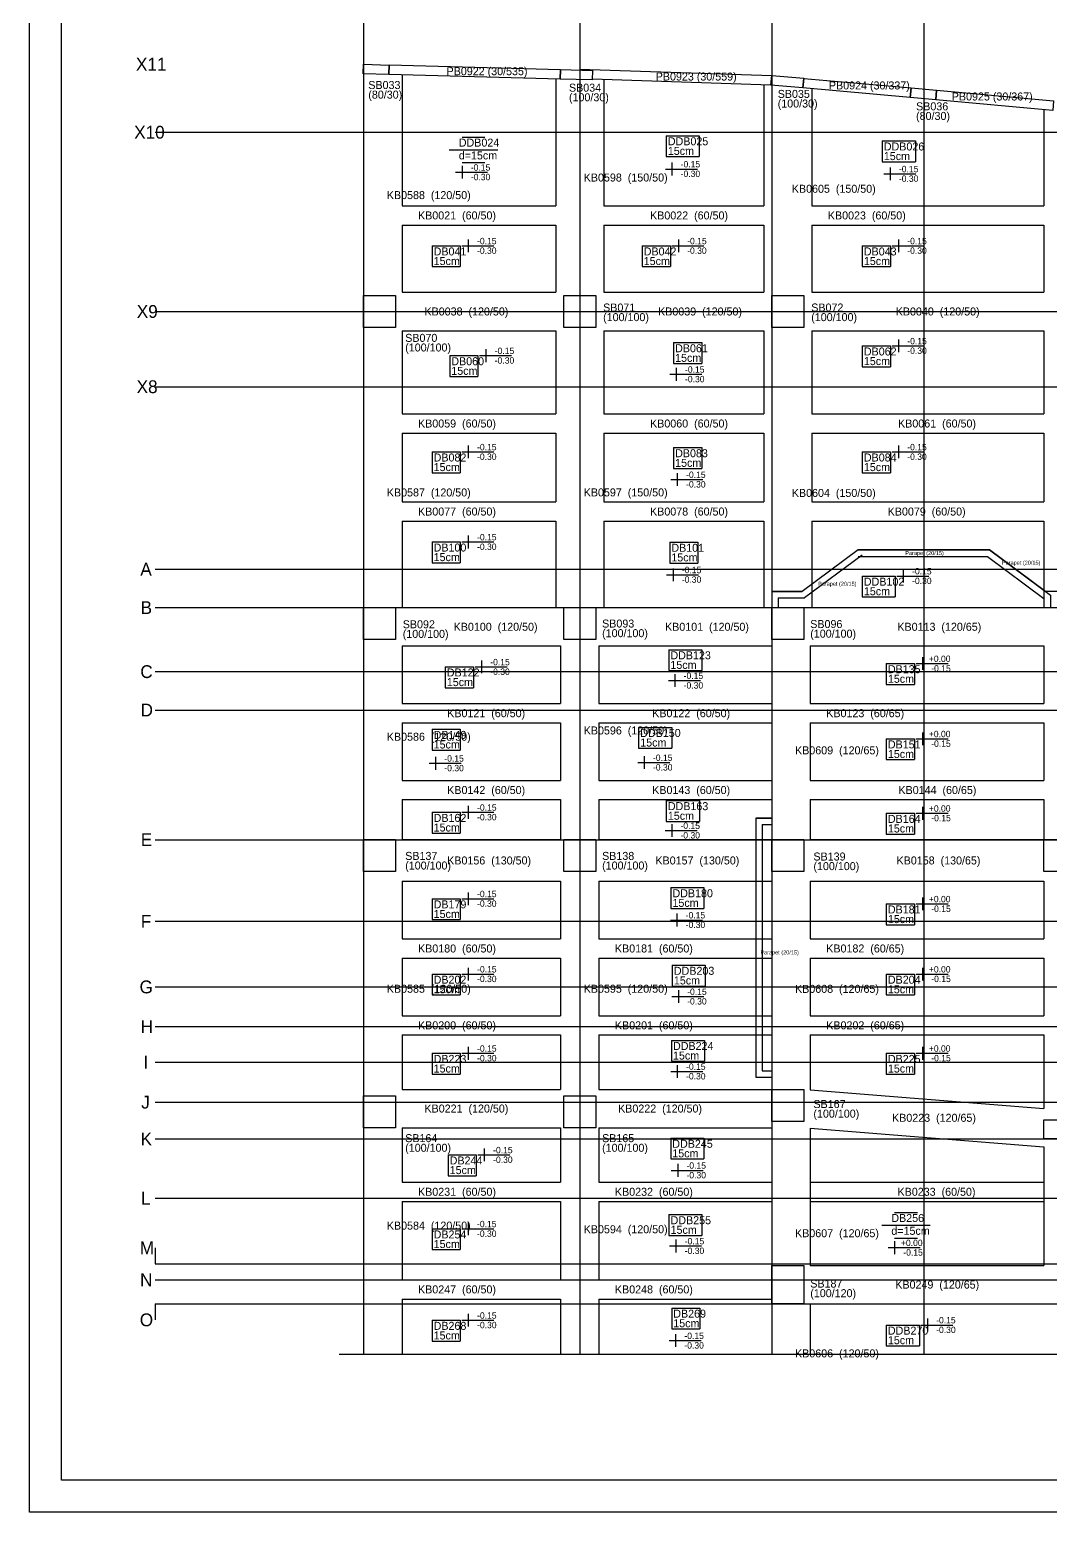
# Model space of a CAD drawing. Header units: millimetres. Extents: x -647929 to -626295, y -75378 to -66578.
# Drawn here: x -647929 to -644741, y -75378 to -70746 of the extents above; entities that cross this region are included whole.
import ezdxf

# ---------------------------------------------------------------- set-up
doc = ezdxf.new("R2010")
doc.units = ezdxf.units.MM
for name, color, linetype in [('KM Aks', 7, 'Continuous'), ('KM Döşeme Markası', 7, 'Continuous'), ('KM Düşük Döşeme Tarama', 7, 'Continuous'), ('KM Kesik', 7, 'Continuous'), ('KM Kiriş', 7, 'Continuous'), ('KM Kiriş Markası', 7, 'Continuous'), ('KM Kolon', 7, 'Continuous'), ('KM Kolon Markası', 7, 'Continuous'), ('KM Perde', 7, 'Continuous'), ('KM Perde Markası', 7, 'Continuous'), ('LGP-SLAB2', 7, 'Continuous'), ('REBAR_DET2', 7, 'Continuous'), ('REBAR_DET3', 7, 'Continuous'), ('TABLO', 7, 'Continuous'), ('VM Aks Markası', 7, 'Continuous'), ('VM Parapet', 7, 'Continuous'), ('VM Parapet Marka', 7, 'Continuous')]:
    doc.layers.add(name, color=color, linetype=linetype)

msp = doc.modelspace()

# ---------------------------------------------------------------- linework, layer by layer
at = {"layer": 'KM Aks'}
for p, q in [((-646885.8, -66946.3), (-646885.8, -74883.5)), ((-646210.8, -66946.3), (-646210.8, -74883.5)), ((-645610.8, -66946.3), (-645610.8, -74883.5)), ((-645135.8, -66946.3), (-645135.8, -74883.5)), ((-647537.5, -71066.3), (-629874.7, -71066.3)), ((-647537.5, -71626.3), (-629874.7, -71626.3)), ((-647537.5, -71861.3), (-629874.7, -71861.3)), ((-647537.5, -72431.3), (-629874.7, -72431.3)), ((-647537.5, -72551.3), (-629874.7, -72551.3)), ((-647537.5, -72751.3), (-629874.7, -72751.3)), ((-647537.5, -72871.3), (-629874.7, -72871.3)), ((-647537.5, -73276.3), (-629874.7, -73276.3)), ((-647537.5, -73531.3), (-629874.7, -73531.3)), ((-647537.5, -73736.3), (-629874.7, -73736.3)), ((-647537.5, -73860.3), (-629874.7, -73860.3)), ((-647537.5, -73971.3), (-629874.7, -73971.3)), ((-647537.5, -74096.3), (-629874.7, -74096.3)), ((-647537.5, -74211.3), (-629874.7, -74211.3)), ((-647537.5, -74396.3), (-629874.7, -74396.3)), ((-647537.5, -74551.3), (-647537.5, -74601.3)), ((-647537.5, -74601.3), (-629874.7, -74601.3)), ((-647537.5, -74651.3), (-629874.7, -74651.3)), ((-647537.5, -74726.3), (-629874.7, -74726.3)), ((-647537.5, -74726.3), (-647537.5, -74776.3))]:
    msp.add_line(p, q, dxfattribs=at)
at = {"layer": 'KM Düşük Döşeme Tarama'}
for points in [[(-640610.8, -72551.2), (-641860.8, -72551.2), (-641860.9, -72431.2), (-643410.9, -72431.2), (-643410.9, -72551.2), (-644660.8, -72551.2), (-644660.8, -72501.2), (-644755.9, -72501.2), (-644930.9, -72371.2), (-645340.9, -72371.2), (-645515.9, -72501.2), (-645610.8, -72501.2), (-645610.8, -73208.7), (-645660.9, -73208.7), (-645660.9, -74018.7), (-645610.9, -74018.7), (-645610.9, -74726.2)], [(-645610.9, -74726.2), (-644660.9, -74726.2), (-644660.9, -74651.2), (-643410.8, -74651.2), (-643410.9, -74726.2), (-641860.9, -74726.2), (-641860.9, -74651.2), (-640610.8, -74651.2), (-640610.9, -74726.2), (-637625.8, -74726.2), (-637625.8, -74451.3), (-636122.8, -74451.3), (-636122.3, -74551.2), (-636040.8, -74551.2), (-636040.8, -74611.2), (-635175.8, -74611.2), (-635175.8, -74551.2), (-635095.8, -74551.2), (-635095.8, -74451.3), (-633591, -74451.3)]]:
    msp.add_lwpolyline(points, dxfattribs=at)
at = {"layer": 'KM Kesik'}
msp.add_line((-646962.4, -74883.5), (-629151.4, -74883.5), dxfattribs=at)
at = {"layer": 'KM Kiriş'}
for p, q in [((-646886, -70883.7), (-646886, -71356.2)), ((-646766, -70887), (-646766, -71296.2)), ((-646286, -70900), (-646286, -71296.2)), ((-646136, -70902), (-646136, -71296.2)), ((-645635.9, -70918.2), (-645635.9, -71296.2)), ((-645485.9, -70930.4), (-645485.9, -71296.2)), ((-644760.9, -70995.4), (-644760.9, -71296.2)), ((-646886, -71296.2), (-646886.1, -71576.2)), ((-646766, -71296.2), (-646286, -71296.2)), ((-646136, -71296.2), (-645635.9, -71296.2)), ((-645485.9, -71296.2), (-644760.9, -71296.2)), ((-646766, -71356.2), (-646286, -71356.2)), ((-646766, -71356.2), (-646766, -71566.2)), ((-646286, -71356.2), (-646286, -71566.2)), ((-646136, -71356.2), (-645635.9, -71356.2)), ((-646136, -71356.2), (-646136, -71566.2)), ((-645635.9, -71356.2), (-645635.9, -71566.2)), ((-645485.9, -71356.2), (-644760.9, -71356.2)), ((-645485.9, -71356.2), (-645485.9, -71566.2)), ((-644760.9, -71356.2), (-644760.9, -71566.2)), ((-646766, -71566.2), (-646286, -71566.2)), ((-646136, -71566.2), (-645635.9, -71566.2)), ((-645485.9, -71566.2), (-644760.9, -71566.2)), ((-646886.1, -71676.2), (-646886, -72006.2)), ((-646766, -71686.2), (-646286, -71686.2)), ((-646766, -71686.2), (-646766, -71946.2)), ((-646286, -71686.2), (-646286, -71946.2)), ((-646136, -71686.2), (-645635.9, -71686.2)), ((-646136, -71686.2), (-646136, -71946.2)), ((-645635.9, -71686.2), (-645635.9, -71946.2)), ((-645485.9, -71686.2), (-644760.9, -71686.2)), ((-645485.9, -71686.2), (-645485.9, -71946.2)), ((-644760.9, -71686.2), (-644760.9, -71946.2)), ((-646886, -71946.2), (-646886, -72281.2)), ((-646766, -71946.2), (-646286, -71946.2)), ((-646136, -71946.2), (-645635.9, -71946.2)), ((-645485.9, -71946.2), (-644760.9, -71946.2)), ((-646766, -72006.2), (-646286, -72006.2)), ((-646766, -72006.2), (-646766, -72221.2)), ((-646286, -72006.2), (-646286, -72221.2)), ((-646136, -72006.2), (-645635.9, -72006.2)), ((-646136, -72006.2), (-646136, -72221.2)), ((-645635.9, -72006.2), (-645635.9, -72221.2)), ((-645485.9, -72006.2), (-644760.9, -72006.2)), ((-645485.9, -72006.2), (-645485.9, -72221.2)), ((-644760.9, -72006.2), (-644760.9, -72221.2)), ((-646886, -72221.2), (-646886.1, -72551.1)), ((-646766, -72221.2), (-646286, -72221.2)), ((-646136, -72221.2), (-645635.9, -72221.2)), ((-645485.9, -72221.2), (-644760.9, -72221.2)), ((-646766, -72281.2), (-646286, -72281.2)), ((-646766, -72281.2), (-646766, -72551.2)), ((-646286, -72281.2), (-646286, -72551.2)), ((-646136, -72281.2), (-645635.9, -72281.2)), ((-646136, -72281.2), (-646136, -72551.2)), ((-645635.9, -72281.2), (-645635.9, -72551.2)), ((-645485.9, -72281.2), (-644760.9, -72281.2)), ((-645485.9, -72281.2), (-645485.9, -72551.2)), ((-644760.9, -72281.2), (-644760.9, -72551.2)), ((-646766, -72551.2), (-646286, -72551.2)), ((-646136, -72551.2), (-645635.9, -72551.2)), ((-645510.8, -72551.2), (-644740.8, -72551.2)), ((-646886.1, -72651.1), (-646886, -72911.2)), ((-646766, -72671.2), (-646271, -72671.2)), ((-646766, -72671.2), (-646766, -72851.2)), ((-646271, -72671.2), (-646271, -72851.2)), ((-646151, -72671.2), (-645610.9, -72671.2)), ((-646151, -72671.2), (-646151, -72851.2)), ((-645610.8, -72651.3), (-645610.9, -72911.2)), ((-645490.9, -72671.2), (-644760.9, -72671.2)), ((-645490.9, -72671.2), (-645490.9, -72851.2)), ((-644760.9, -72671.2), (-644760.9, -72851.2)), ((-646886, -72851.2), (-646886, -73151.2)), ((-646766, -72851.2), (-646271, -72851.2)), ((-646151, -72851.2), (-645610.9, -72851.2)), ((-645610.9, -72851.2), (-645610.9, -73151.2)), ((-645490.9, -72851.2), (-644760.9, -72851.2)), ((-646766, -72911.2), (-646271, -72911.2)), ((-646766, -72911.2), (-646766, -73091.2)), ((-646271, -72911.2), (-646271, -73091.2)), ((-646151, -72911.2), (-645610.9, -72911.2)), ((-646151, -72911.2), (-646151, -73091.2)), ((-645490.9, -72911.2), (-644760.9, -72911.2)), ((-645490.9, -72911.2), (-645490.9, -73091.2)), ((-644760.9, -72911.2), (-644760.9, -73091.2)), ((-646766, -73091.2), (-646271, -73091.2)), ((-646151, -73091.2), (-645610.9, -73091.2)), ((-645490.9, -73091.2), (-644760.9, -73091.2)), ((-646886, -73151.2), (-646886.1, -73276.2)), ((-646766, -73151.2), (-646271, -73151.2)), ((-646766, -73151.2), (-646766, -73276.2)), ((-646271, -73151.2), (-646271, -73276.2)), ((-646151, -73151.2), (-645610.9, -73151.2)), ((-646151, -73151.2), (-646151, -73276.2)), ((-645610.9, -73151.2), (-645610.8, -73276.2)), ((-645490.9, -73151.2), (-644760.9, -73151.2)), ((-645490.9, -73151.2), (-645490.9, -73276.2)), ((-644760.9, -73151.2), (-644760.9, -73276.2)), ((-646766, -73276.2), (-646271, -73276.2)), ((-646151, -73276.2), (-645610.8, -73276.2)), ((-645490.9, -73276.2), (-644760.8, -73276.2)), ((-646886.1, -73376.2), (-646886, -73646.2)), ((-646766, -73406.2), (-646271, -73406.2)), ((-646766, -73406.2), (-646766, -73586.2)), ((-646271, -73406.2), (-646271, -73586.2)), ((-646151, -73406.2), (-645610.9, -73406.2)), ((-646151, -73406.2), (-646151, -73586.2)), ((-645610.8, -73376.2), (-645610.9, -73646.2)), ((-645490.9, -73406.2), (-644760.9, -73406.2)), ((-645490.9, -73406.2), (-645490.9, -73586.2)), ((-644760.9, -73406.2), (-644760.9, -73586.2)), ((-646886, -73586.2), (-646886, -73886.2)), ((-646766, -73586.2), (-646271, -73586.2)), ((-646151, -73586.2), (-645610.9, -73586.2)), ((-645610.9, -73586.2), (-645610.9, -73886.2)), ((-645490.9, -73586.2), (-644760.9, -73586.2)), ((-646766, -73646.2), (-646271, -73646.2)), ((-646766, -73646.2), (-646766, -73826.2)), ((-646271, -73646.2), (-646271, -73826.2)), ((-646151, -73646.2), (-645610.9, -73646.2)), ((-646151, -73646.2), (-646151, -73826.2)), ((-645490.9, -73646.2), (-644760.9, -73646.2)), ((-645490.9, -73646.2), (-645490.9, -73826.2)), ((-644760.9, -73646.2), (-644760.9, -73826.2)), ((-646886, -73826.2), (-646886.1, -74076.2)), ((-646766, -73826.2), (-646271, -73826.2)), ((-646151, -73826.2), (-645610.9, -73826.2)), ((-645610.9, -73826.2), (-645610.8, -74056.3)), ((-645490.9, -73826.2), (-644760.9, -73826.2)), ((-646766, -73886.2), (-646271, -73886.2)), ((-646766, -73886.2), (-646766, -74056.2)), ((-646271, -73886.2), (-646271, -74056.2)), ((-646151, -73886.2), (-645610.9, -73886.2)), ((-646151, -73886.2), (-646151, -74056.2)), ((-645490.9, -73886.2), (-644760.9, -73886.2)), ((-645490.9, -73886.2), (-645490.9, -74057.6)), ((-644760.9, -73886.2), (-644760.9, -74115.9)), ((-646766, -74056.2), (-646271, -74056.2)), ((-646151, -74056.2), (-645610.9, -74056.2)), ((-645490.9, -74057.6), (-644760.9, -74115.9)), ((-646886.1, -74176.2), (-646886, -74406.2)), ((-646766, -74176.2), (-646271, -74176.2)), ((-646766, -74176.2), (-646766, -74346.2)), ((-646271, -74176.2), (-646271, -74346.2)), ((-646151, -74176.2), (-645610.9, -74176.2)), ((-646151, -74176.2), (-646151, -74346.2)), ((-645610.8, -74156.3), (-645610.9, -74406.2)), ((-645490.9, -74178), (-644760.9, -74236.2)), ((-645490.9, -74178), (-645490.9, -74406.2)), ((-644760.9, -74236.2), (-644760.9, -74406.2)), ((-646886, -74346.2), (-646886, -74651.2)), ((-646766, -74346.2), (-646271, -74346.2)), ((-646151, -74346.2), (-645610.9, -74346.2)), ((-645610.9, -74346.2), (-645610.8, -74606.2)), ((-645490.9, -74346.2), (-644760.9, -74346.2)), ((-645490.9, -74346.2), (-645490.9, -74606.2)), ((-644760.9, -74346.2), (-644760.9, -74606.2)), ((-646766, -74406.2), (-646271, -74406.2)), ((-646766, -74406.2), (-646766, -74651.2)), ((-646271, -74406.2), (-646271, -74651.2)), ((-646151, -74406.2), (-645610.9, -74406.2)), ((-646151, -74406.2), (-646151, -74651.2)), ((-645490.9, -74406.2), (-644760.9, -74406.2)), ((-645490.9, -74606.2), (-644760.9, -74606.2)), ((-646886, -74651.2), (-646886, -74883.5)), ((-646766, -74651.2), (-646271, -74651.2)), ((-646151, -74651.2), (-645610.8, -74651.2)), ((-646766, -74711.2), (-646271, -74711.2)), ((-646766, -74711.2), (-646766, -74883.5)), ((-646271, -74711.2), (-646271, -74883.5)), ((-646151, -74711.2), (-645610.8, -74711.2)), ((-646151, -74711.2), (-646151, -74883.5)), ((-645610.8, -74726.2), (-645610.9, -74883.5)), ((-645510.8, -74726.2), (-644740.8, -74726.2)), ((-645490.9, -74726.2), (-645490.9, -74883.5))]:
    msp.add_line(p, q, dxfattribs=at)
at = {"layer": 'KM Kolon'}
for points in [[(-646886, -70853.7), (-646806, -70856.3), (-646807, -70886.3), (-646886.9, -70883.7)], [(-646270.9, -70870.4), (-646171, -70873.1), (-646171.8, -70903.1), (-646271.7, -70900.4)], [(-645610.9, -70889), (-645511.3, -70897.9), (-645514, -70927.8), (-645613.6, -70918.9)], [(-645175.8, -70928.1), (-645096.1, -70935.2), (-645098.8, -70965.1), (-645178.4, -70958)], [(-646886, -71576.2), (-646786, -71576.2), (-646786, -71676.2), (-646886, -71676.2)], [(-646261, -71576.2), (-646161, -71576.2), (-646161, -71676.2), (-646261, -71676.2)], [(-645610.9, -71576.2), (-645510.9, -71576.2), (-645510.9, -71676.2), (-645610.9, -71676.2)], [(-646886, -72551.2), (-646786, -72551.2), (-646786, -72651.2), (-646886, -72651.2)], [(-646261, -72551.2), (-646161, -72551.2), (-646161, -72651.2), (-646261, -72651.2)], [(-645610.9, -72551.2), (-645510.9, -72551.2), (-645510.9, -72651.2), (-645610.9, -72651.2)], [(-646886, -73276.2), (-646786, -73276.2), (-646786, -73376.2), (-646886, -73376.2)], [(-646261, -73276.2), (-646161, -73276.2), (-646161, -73376.2), (-646261, -73376.2)], [(-645610.9, -73276.2), (-645510.9, -73276.2), (-645510.9, -73376.2), (-645610.9, -73376.2)], [(-644760.9, -73276.2), (-644660.9, -73276.2), (-644660.9, -73376.2), (-644760.9, -73376.2)], [(-645610.9, -74056.2), (-645510.9, -74056.2), (-645510.9, -74156.2), (-645610.9, -74156.2)], [(-646886, -74076.2), (-646786, -74076.2), (-646786, -74176.2), (-646886, -74176.2)], [(-646261, -74076.2), (-646161, -74076.2), (-646161, -74176.2), (-646261, -74176.2)], [(-644760.9, -74151.2), (-644660.9, -74151.2), (-644660.9, -74211.2), (-644760.9, -74211.2)], [(-645610.9, -74606.2), (-645510.9, -74606.2), (-645510.9, -74726.2), (-645610.9, -74726.2)]]:
    msp.add_lwpolyline(points, close=True, dxfattribs=at)
at = {"layer": 'KM Perde'}
for p, q in [((-646207.7, -70872.2), (-646211, -70869.6)), ((-646211, -70869.6), (-645610.9, -70889)), ((-645613.6, -70918.9), (-646171.7, -70900.9)), ((-645610.9, -70889), (-645613.6, -70918.9))]:
    msp.add_line(p, q, dxfattribs=at)
for points in [[(-646806.1, -70855.9), (-646270.9, -70870.4), (-646271.7, -70900.4), (-646807.1, -70885.9)], [(-645511.3, -70898), (-645175.8, -70928.1), (-645178.4, -70957.9), (-645514, -70927.8)], [(-645096.1, -70935.2), (-644730.8, -70968), (-644733.5, -70997.9), (-645098.8, -70965.1)]]:
    msp.add_lwpolyline(points, close=True, dxfattribs=at)
at = {"layer": 'LGP-SLAB2'}
for p, q in [((-646578.6, -71081.2), (-646507.1, -71081.2)), ((-645940.7, -71077.1), (-645837.5, -71077.1)), ((-645940.7, -71077.1), (-645940.7, -71142.1)), ((-645837.5, -71077.1), (-645837.5, -71142.1)), ((-645266.1, -71093.3), (-645162.6, -71093.3)), ((-645266.1, -71093.3), (-645266.1, -71158.3)), ((-645162.6, -71093.3), (-645162.6, -71158.3)), ((-646618.6, -71121.2), (-646467.1, -71121.2)), ((-645940.7, -71142.1), (-645837.5, -71142.1)), ((-646578.6, -71161.2), (-646507.1, -71161.2)), ((-646578.6, -71171.2), (-646578.6, -71211.2)), ((-645266.1, -71158.3), (-645162.6, -71158.3)), ((-646598.6, -71191.2), (-646498.6, -71191.2)), ((-646672.2, -71421.2), (-646584.1, -71421.2)), ((-646672.2, -71421.2), (-646672.2, -71486.2)), ((-646584.1, -71421.2), (-646584.1, -71486.2)), ((-646016, -71421.2), (-645927.8, -71421.2)), ((-646016, -71421.2), (-646016, -71486.2)), ((-645927.8, -71421.2), (-645927.8, -71486.2)), ((-645328.4, -71421.2), (-645240.3, -71421.2)), ((-645328.4, -71421.2), (-645328.4, -71486.2)), ((-645240.3, -71421.2), (-645240.3, -71486.2)), ((-646672.2, -71486.2), (-646584.1, -71486.2)), ((-646016, -71486.2), (-645927.8, -71486.2)), ((-645328.4, -71486.2), (-645240.3, -71486.2)), ((-645918, -71723.6), (-645829.9, -71723.6)), ((-645918, -71723.6), (-645918, -71788.6)), ((-645829.9, -71723.6), (-645829.9, -71788.6)), ((-645328.4, -71733.7), (-645240.2, -71733.7)), ((-645328.4, -71733.7), (-645328.4, -71798.7)), ((-645240.2, -71733.7), (-645240.2, -71798.7)), ((-646617, -71764.2), (-646528.8, -71764.2)), ((-646617, -71764.2), (-646617, -71829.2)), ((-646528.8, -71764.2), (-646528.8, -71829.2)), ((-645918, -71788.6), (-645829.9, -71788.6)), ((-646617, -71829.2), (-646528.8, -71829.2)), ((-645328.4, -71798.7), (-645240.2, -71798.7)), ((-646672.2, -72064.9), (-646584.1, -72064.9)), ((-646672.2, -72064.9), (-646672.2, -72129.9)), ((-646584.1, -72064.9), (-646584.1, -72129.9)), ((-645917.9, -72051.6), (-645829.8, -72051.6)), ((-645917.9, -72051.6), (-645917.9, -72116.6)), ((-645829.8, -72051.6), (-645829.8, -72116.6)), ((-645328.4, -72064.9), (-645240.3, -72064.9)), ((-645328.4, -72064.9), (-645328.4, -72129.9)), ((-645240.3, -72064.9), (-645240.3, -72129.9)), ((-645917.9, -72116.6), (-645829.8, -72116.6)), ((-646672.2, -72129.9), (-646584.1, -72129.9)), ((-645328.4, -72129.9), (-645240.3, -72129.9)), ((-646672.2, -72346.2), (-646584.1, -72346.2)), ((-646672.2, -72346.2), (-646672.2, -72411.2)), ((-646584.1, -72346.2), (-646584.1, -72411.2)), ((-645929.7, -72347), (-645841.7, -72347)), ((-645929.7, -72347), (-645929.7, -72412)), ((-645841.7, -72347), (-645841.7, -72412)), ((-646672.2, -72411.2), (-646584.1, -72411.2)), ((-645929.7, -72412), (-645841.7, -72412)), ((-645328.4, -72452.7), (-645225.2, -72452.7)), ((-645328.4, -72452.7), (-645328.4, -72517.8)), ((-645225.2, -72452.7), (-645225.2, -72517.8)), ((-645328.4, -72517.8), (-645225.2, -72517.8)), ((-645932.7, -72682.8), (-645829.4, -72682.8)), ((-645932.7, -72682.8), (-645932.7, -72747.8)), ((-645829.4, -72682.8), (-645829.4, -72747.8)), ((-646631, -72736.5), (-646542.8, -72736.5)), ((-646631, -72736.5), (-646631, -72801.5)), ((-646542.8, -72736.5), (-646542.8, -72801.5)), ((-645932.7, -72747.8), (-645829.4, -72747.8)), ((-645253.4, -72726.2), (-645165.4, -72726.2)), ((-645253.4, -72726.2), (-645253.4, -72791.2)), ((-645165.4, -72726.2), (-645165.4, -72791.2)), ((-646631, -72801.5), (-646542.8, -72801.5)), ((-645253.4, -72791.2), (-645165.4, -72791.2)), ((-646672.2, -72931.4), (-646584.1, -72931.4)), ((-646672.2, -72931.4), (-646672.2, -72996.4)), ((-646584.1, -72931.4), (-646584.1, -72996.4)), ((-646026.9, -72925.4), (-645923.7, -72925.4)), ((-646026.9, -72925.4), (-646026.9, -72990.4)), ((-645923.7, -72925.4), (-645923.7, -72990.4)), ((-646672.2, -72996.4), (-646584.1, -72996.4)), ((-646026.9, -72990.4), (-645923.7, -72990.4)), ((-645253.4, -72961.2), (-645165.5, -72961.2)), ((-645253.4, -72961.2), (-645253.4, -73026.2)), ((-645165.5, -72961.2), (-645165.5, -73026.2)), ((-645253.4, -73026.2), (-645165.5, -73026.2)), ((-645940.7, -73154.1), (-645837.3, -73154.1)), ((-645940.7, -73154.1), (-645940.7, -73219.1)), ((-645837.3, -73154.1), (-645837.3, -73219.1)), ((-646672.2, -73190.8), (-646584, -73190.8)), ((-646672.2, -73190.8), (-646672.2, -73255.8)), ((-646584, -73190.8), (-646584, -73255.8)), ((-645940.7, -73219.1), (-645837.3, -73219.1)), ((-645253.4, -73193.8), (-645165.3, -73193.8)), ((-645253.4, -73193.8), (-645253.4, -73258.8)), ((-645165.3, -73193.8), (-645165.3, -73258.8)), ((-646672.2, -73255.8), (-646584, -73255.8)), ((-645253.4, -73258.8), (-645165.3, -73258.8)), ((-645926.2, -73426.2), (-645823, -73426.2)), ((-645926.2, -73426.2), (-645926.2, -73491.2)), ((-645823, -73426.2), (-645823, -73491.2)), ((-646672.2, -73460.9), (-646584.1, -73460.9)), ((-646672.2, -73460.9), (-646672.2, -73525.9)), ((-646584.1, -73460.9), (-646584.1, -73525.9)), ((-645926.2, -73491.2), (-645823, -73491.2)), ((-645253.4, -73476.9), (-645165.4, -73476.9)), ((-645253.4, -73476.9), (-645253.4, -73541.9)), ((-645165.4, -73476.9), (-645165.4, -73541.9)), ((-646672.2, -73525.9), (-646584.1, -73525.9)), ((-645253.4, -73541.9), (-645165.4, -73541.9)), ((-645921.9, -73668.5), (-645818.6, -73668.5)), ((-645921.9, -73668.5), (-645921.9, -73733.5)), ((-645818.6, -73668.5), (-645818.6, -73733.5)), ((-646672.2, -73696.2), (-646584, -73696.2)), ((-646672.2, -73696.2), (-646672.2, -73761.2)), ((-646584, -73696.2), (-646584, -73761.2)), ((-645921.9, -73733.5), (-645818.6, -73733.5)), ((-645253.4, -73696.2), (-645165.3, -73696.2)), ((-645253.4, -73696.2), (-645253.4, -73761.2)), ((-645165.3, -73696.2), (-645165.3, -73761.2)), ((-646672.2, -73761.2), (-646584, -73761.2)), ((-645253.4, -73761.2), (-645165.3, -73761.2)), ((-645924.6, -73903.2), (-645821.3, -73903.2)), ((-645924.6, -73903.2), (-645924.6, -73968.2)), ((-645821.3, -73903.2), (-645821.3, -73968.2)), ((-646672.2, -73943.7), (-646584, -73943.7)), ((-646672.2, -73943.7), (-646672.2, -74008.7)), ((-646584, -73943.7), (-646584, -74008.7)), ((-645924.6, -73968.2), (-645821.3, -73968.2)), ((-645253.4, -73943.7), (-645165.4, -73943.7)), ((-645253.4, -73943.7), (-645253.4, -74008.7)), ((-645165.4, -73943.7), (-645165.4, -74008.7)), ((-646672.2, -74008.7), (-646584, -74008.7)), ((-645253.4, -74008.7), (-645165.4, -74008.7)), ((-645926.8, -74208.7), (-645823.6, -74208.7)), ((-645926.8, -74208.7), (-645926.8, -74273.7)), ((-645823.6, -74208.7), (-645823.6, -74273.7)), ((-646622.1, -74261), (-646533.9, -74261)), ((-646622.1, -74261), (-646622.1, -74326)), ((-646533.9, -74261), (-646533.9, -74326)), ((-645926.8, -74273.7), (-645823.6, -74273.7)), ((-646622.1, -74326), (-646533.9, -74326)), ((-645932.1, -74447.6), (-645829, -74447.6)), ((-645932.1, -74447.6), (-645932.1, -74512.6)), ((-645829, -74447.6), (-645829, -74512.6)), ((-645227.6, -74440.7), (-645156.2, -74440.7)), ((-646672.2, -74492), (-646584.2, -74492)), ((-646672.2, -74492), (-646672.2, -74557)), ((-646584.2, -74492), (-646584.2, -74557)), ((-645932.1, -74512.6), (-645829, -74512.6)), ((-645267.6, -74480.7), (-645116.2, -74480.7)), ((-645227.6, -74520.7), (-645156.2, -74520.7)), ((-646672.2, -74557), (-646584.2, -74557)), ((-645247.6, -74550.7), (-645147.6, -74550.7)), ((-645227.6, -74530.7), (-645227.6, -74570.7)), ((-645923.7, -74739.5), (-645835.5, -74739.5)), ((-645923.7, -74739.5), (-645923.7, -74804.5)), ((-645835.5, -74739.5), (-645835.5, -74804.5)), ((-646672.2, -74777.5), (-646584, -74777.5)), ((-646672.2, -74777.5), (-646672.2, -74842.5)), ((-646584, -74777.5), (-646584, -74842.5)), ((-645253.4, -74792.4), (-645150.1, -74792.4)), ((-645253.4, -74792.4), (-645253.4, -74857.4)), ((-645150.1, -74792.4), (-645150.1, -74857.4)), ((-646672.2, -74842.5), (-646584, -74842.5)), ((-645923.7, -74804.5), (-645835.5, -74804.5)), ((-645253.4, -74857.4), (-645150.1, -74857.4))]:
    msp.add_line(p, q, dxfattribs=at)
at = {"layer": 'REBAR_DET2'}
for p, q in [((-645943.1, -71181.2), (-645843.1, -71181.2)), ((-645923.1, -71161.2), (-645923.1, -71201.2)), ((-645241.4, -71176.3), (-645241.4, -71216.3)), ((-645261.4, -71196.3), (-645161.4, -71196.3)), ((-646579.1, -71421.2), (-646479.1, -71421.2)), ((-646559.1, -71401.2), (-646559.1, -71441.2)), ((-645922.8, -71421.2), (-645822.8, -71421.2)), ((-645902.8, -71401.2), (-645902.8, -71441.2)), ((-645235.3, -71421.2), (-645135.3, -71421.2)), ((-645215.3, -71401.2), (-645215.3, -71441.2)), ((-646503.8, -71744.2), (-646503.8, -71784.2)), ((-645235.2, -71733.7), (-645135.2, -71733.7)), ((-645215.2, -71713.7), (-645215.2, -71753.7)), ((-646523.8, -71764.2), (-646423.8, -71764.2)), ((-645929.5, -71822.5), (-645829.5, -71822.5)), ((-645909.5, -71802.5), (-645909.5, -71842.5)), ((-646579.1, -72064.9), (-646479.1, -72064.9)), ((-646559.1, -72044.9), (-646559.1, -72084.9)), ((-645235.3, -72064.9), (-645135.3, -72064.9)), ((-645215.3, -72044.9), (-645215.3, -72084.9)), ((-645926.1, -72151.2), (-645826.1, -72151.2)), ((-645906.1, -72131.2), (-645906.1, -72171.2)), ((-646579.1, -72346.2), (-646479.1, -72346.2)), ((-646559.1, -72326.2), (-646559.1, -72366.2)), ((-645919.5, -72428.8), (-645919.5, -72468.8)), ((-645200.2, -72432.8), (-645200.2, -72472.7)), ((-645939.5, -72448.8), (-645839.5, -72448.8)), ((-645220.2, -72452.7), (-645120.2, -72452.7)), ((-646517.8, -72716.5), (-646517.8, -72756.5)), ((-645140.4, -72706.2), (-645140.4, -72746.2)), ((-646537.8, -72736.5), (-646437.8, -72736.5)), ((-645913.7, -72759.2), (-645913.7, -72799.2)), ((-645160.4, -72726.2), (-645060.4, -72726.2)), ((-645933.7, -72779.2), (-645833.7, -72779.2)), ((-645140.5, -72941.2), (-645140.5, -72981.2)), ((-645160.5, -72961.2), (-645060.5, -72961.2)), ((-646681.3, -73037.6), (-646581.3, -73037.6)), ((-646661.3, -73017.6), (-646661.3, -73057.6)), ((-646029.6, -73035.3), (-645929.6, -73035.3)), ((-646009.6, -73015.3), (-646009.6, -73055.3)), ((-646559, -73170.8), (-646559, -73210.8)), ((-645140.3, -73173.8), (-645140.3, -73213.8)), ((-646579, -73190.8), (-646479, -73190.8)), ((-645923.7, -73227.6), (-645923.7, -73267.6)), ((-645160.3, -73193.8), (-645060.3, -73193.8)), ((-645943.7, -73247.6), (-645843.7, -73247.6)), ((-646559.1, -73440.9), (-646559.1, -73480.9)), ((-645140.4, -73456.9), (-645140.4, -73496.9)), ((-646579.1, -73460.9), (-646479.1, -73460.9)), ((-645160.4, -73476.9), (-645060.4, -73476.9)), ((-645927.4, -73527.3), (-645827.4, -73527.3)), ((-645907.4, -73507.3), (-645907.4, -73547.3)), ((-646559, -73676.2), (-646559, -73716.2)), ((-645140.3, -73676.2), (-645140.3, -73716.2)), ((-646579, -73696.2), (-646479, -73696.2)), ((-645160.3, -73696.2), (-645060.3, -73696.2)), ((-645922.8, -73766.2), (-645822.8, -73766.2)), ((-645902.8, -73746.2), (-645902.8, -73786.2)), ((-646579, -73943.7), (-646479, -73943.7)), ((-646559, -73923.7), (-646559, -73963.7)), ((-645160.4, -73943.7), (-645060.4, -73943.7)), ((-645140.4, -73923.7), (-645140.4, -73963.7)), ((-645926.2, -74000.3), (-645826.2, -74000.3)), ((-645906.2, -73980.3), (-645906.2, -74020.3)), ((-646508.9, -74241), (-646508.9, -74281)), ((-646528.9, -74261), (-646428.9, -74261)), ((-645904.9, -74289.4), (-645904.9, -74329.4)), ((-645924.9, -74309.4), (-645824.9, -74309.4)), ((-646559.2, -74472), (-646559.2, -74512)), ((-646579.2, -74492), (-646479.2, -74492)), ((-645910.4, -74525.6), (-645910.4, -74565.6)), ((-645930.4, -74545.6), (-645830.4, -74545.6)), ((-646579, -74777.5), (-646479, -74777.5)), ((-646559, -74757.5), (-646559, -74797.5)), ((-645145.1, -74792.4), (-645045.1, -74792.4)), ((-645125.1, -74772.4), (-645125.1, -74812.4)), ((-645931.5, -74841.1), (-645831.5, -74841.1)), ((-645911.5, -74821.1), (-645911.5, -74861.1))]:
    msp.add_line(p, q, dxfattribs=at)
at = {"layer": 'TABLO'}
for points in [[(-647929.1, -66577.6), (-626294.5, -66577.6), (-626294.5, -75377.6), (-647929.1, -75377.6)], [(-647829.1, -66677.6), (-626394.5, -66677.6), (-626394.5, -75277.6), (-647829.1, -75277.6)]]:
    msp.add_lwpolyline(points, close=True, dxfattribs=at)
at = {"layer": 'VM Parapet'}
for p, q in [((-645340.9, -72371.2), (-645515.9, -72501.2)), ((-645329, -72387.2), (-645509.3, -72521.2)), ((-645340.9, -72371.2), (-644930.9, -72371.2)), ((-645340.9, -72391.2), (-644937.5, -72391.2)), ((-644937.5, -72391.2), (-644760.9, -72522.4)), ((-644930.9, -72371.2), (-644740.9, -72512.3)), ((-645610.9, -72501.2), (-645515.9, -72501.2)), ((-645610.9, -72501.2), (-645610.9, -72551.2)), ((-645610.9, -72521.2), (-645610.9, -72521.2)), ((-645590.9, -72501.2), (-645590.9, -72501.2)), ((-645590.9, -72521.2), (-645509.3, -72521.2)), ((-645590.9, -72521.2), (-645590.9, -72551.2)), ((-644760.9, -72522.4), (-644760.9, -72551.2)), ((-644740.9, -72512.3), (-644740.9, -72551.2)), ((-645660.9, -73208.7), (-645660.9, -74018.7)), ((-645660.9, -73208.7), (-645610.8, -73208.7)), ((-645640.9, -73228.7), (-645640.9, -73998.7)), ((-645640.9, -73228.7), (-645610.8, -73228.7)), ((-645640.9, -73998.7), (-645610.9, -73998.7)), ((-645660.9, -74018.7), (-645610.9, -74018.7))]:
    msp.add_line(p, q, dxfattribs=at)

# ---------------------------------------------------------------- texts
at = {"layer": 'KM Döşeme Markası'}
for s, height, p in [('DDB024', 25, (-646588.6, -71111.2)), ('DDB025', 25, (-645935.7, -71107.1)), ('DDB026', 25, (-645261.1, -71123.3)), ('d=15cm', 25, (-646588.6, -71151.2)), ('15cm', 25, (-645935.7, -71137.1)), ('15cm', 25, (-645261.1, -71153.3)), (' -0.15', 20, (-646558.6, -71186.2)), (' -0.30', 20, (-646558.6, -71216.2)), ('15cm', 25, (-646667.2, -71481.2)), ('DB041', 25, (-646667.2, -71451.2)), ('15cm', 25, (-646011, -71481.2)), ('DB042', 25, (-646011, -71451.2)), ('15cm', 25, (-645323.4, -71481.2)), ('DB043', 25, (-645323.4, -71451.2)), ('DB061', 25, (-645913, -71753.6)), ('DB062', 25, (-645323.4, -71763.7)), ('DB060', 25, (-646612, -71794.2)), ('15cm', 25, (-645913, -71783.6)), ('15cm', 25, (-645323.4, -71793.7)), ('15cm', 25, (-646612, -71824.2)), ('DB082', 25, (-646667.2, -72094.9)), ('DB083', 25, (-645912.9, -72081.6)), ('DB084', 25, (-645323.4, -72094.9)), ('15cm', 25, (-646667.2, -72124.9)), ('15cm', 25, (-645912.9, -72111.6)), ('15cm', 25, (-645323.4, -72124.9)), ('15cm', 25, (-646667.2, -72406.2)), ('DB100', 25, (-646667.2, -72376.2)), ('15cm', 25, (-645924.7, -72407)), ('DB101', 25, (-645924.7, -72377)), ('DDB102', 25, (-645323.4, -72482.8)), ('15cm', 25, (-645323.4, -72512.7)), ('15cm', 25, (-645927.7, -72742.8)), ('DDB123', 25, (-645927.7, -72712.8)), ('DB122', 25, (-646626, -72766.5)), ('15cm', 25, (-645248.4, -72786.2)), ('DB135', 25, (-645248.4, -72756.2)), ('15cm', 25, (-646626, -72796.5)), ('DB149', 25, (-646667.2, -72961.4)), ('DDB150', 25, (-646021.9, -72955.4)), ('15cm', 25, (-646667.2, -72991.4)), ('15cm', 25, (-646021.9, -72985.4)), ('15cm', 25, (-645248.4, -73021.2)), ('DB151', 25, (-645248.4, -72991.2)), ('DDB163', 25, (-645935.7, -73184.1)), ('15cm', 25, (-646667.2, -73250.8)), ('DB162', 25, (-646667.2, -73220.8)), ('15cm', 25, (-645935.7, -73214.1)), ('DB164', 25, (-645248.4, -73223.8)), ('15cm', 25, (-645248.4, -73253.8)), ('DDB180', 25, (-645921.2, -73456.2)), ('15cm', 25, (-646667.2, -73520.9)), ('DB179', 25, (-646667.2, -73490.9)), ('15cm', 25, (-645921.2, -73486.2)), ('DB181', 25, (-645248.4, -73506.9)), ('15cm', 25, (-645248.4, -73536.9)), ('DDB203', 25, (-645916.9, -73698.5)), ('15cm', 25, (-646667.2, -73756.2)), ('DB202', 25, (-646667.2, -73726.2)), ('15cm', 25, (-645916.9, -73728.5)), ('15cm', 25, (-645248.4, -73756.2)), ('DB204', 25, (-645248.4, -73726.2)), ('DDB224', 25, (-645919.6, -73933.2)), ('DB223', 25, (-646667.2, -73973.7)), ('15cm', 25, (-645919.6, -73963.2)), ('DB225', 25, (-645248.4, -73973.7)), ('15cm', 25, (-646667.2, -74003.7)), ('15cm', 25, (-645248.4, -74003.7)), ('15cm', 25, (-645921.8, -74268.7)), ('DDB245', 25, (-645921.8, -74238.7)), ('DB244', 25, (-646617.1, -74291)), ('15cm', 25, (-646617.1, -74321)), ('DDB255', 25, (-645927.1, -74477.6)), ('DB256', 25, (-645237.6, -74470.7)), ('DB254', 25, (-646667.2, -74522)), ('15cm', 25, (-645927.1, -74507.6)), ('d=15cm', 25, (-645237.6, -74510.7)), ('+0.00', 20, (-645207.6, -74545.7)), ('15cm', 25, (-646667.2, -74552)), (' -0.15', 20, (-645207.6, -74575.7)), ('DB269', 25, (-645918.7, -74769.5)), ('DB268', 25, (-646667.2, -74807.5)), ('15cm', 25, (-645918.7, -74799.5)), ('DDB270', 25, (-645248.4, -74822.4)), ('15cm', 25, (-646667.2, -74837.5)), ('15cm', 25, (-645248.4, -74852.4))]:
    msp.add_text(s, height=height, dxfattribs=at).set_placement(p)
at = {"layer": 'KM Kiriş Markası'}
for s, p in [('KB0598  (150/50)', (-646198.4, -71220.3)), ('KB0605  (150/50)', (-645548.4, -71255.4)), ('KB0588  (120/50)', (-646813.4, -71275.2)), ('KB0021  (60/50)', (-646716, -71338.7)), ('KB0022  (60/50)', (-645991.2, -71338.7)), ('KB0023  (60/50)', (-645435.9, -71338.7)), ('KB0038  (120/50)', (-646695.9, -71638.7)), ('KB0039  (120/50)', (-645966.2, -71638.7)), ('KB0040  (120/50)', (-645223.9, -71638.7)), ('KB0059  (60/50)', (-646716, -71988.7)), ('KB0060  (60/50)', (-645991.2, -71988.7)), ('KB0061  (60/50)', (-645216.6, -71988.7)), ('KB0587  (120/50)', (-646813.4, -72204.1)), ('KB0597  (150/50)', (-646198.4, -72203.9)), ('KB0604  (150/50)', (-645548.4, -72205.6)), ('KB0077  (60/50)', (-646716, -72263.7)), ('KB0078  (60/50)', (-645991.2, -72263.7)), ('KB0079  (60/50)', (-645249, -72263.7)), ('KB0100  (120/50)', (-646604.7, -72623.7)), ('KB0101  (120/50)', (-645944.5, -72623.7)), ('KB0113  (120/65)', (-645218.7, -72623.7)), ('KB0121  (60/50)', (-646624.8, -72893.7)), ('KB0122  (60/50)', (-645984.5, -72893.7)), ('KB0123  (60/65)', (-645440.9, -72893.7)), ('KB0586  (120/50)', (-646813.4, -72967.2)), ('KB0596  (120/50)', (-646198.4, -72947.6)), ('KB0609  (120/65)', (-645538.4, -73009.7)), ('KB0142  (60/50)', (-646624.8, -73133.7)), ('KB0143  (60/50)', (-645984.5, -73133.7)), ('KB0144  (60/65)', (-645215.4, -73133.7)), ('KB0156  (130/50)', (-646624.9, -73353.7)), ('KB0157  (130/50)', (-645974.5, -73353.7)), ('KB0158  (130/65)', (-645221.3, -73353.7)), ('KB0180  (60/50)', (-646716, -73628.7)), ('KB0181  (60/50)', (-646101, -73628.7)), ('KB0182  (60/65)', (-645440.9, -73628.7)), ('KB0585  (120/50)', (-646813.4, -73754.5)), ('KB0595  (120/50)', (-646198.4, -73754.4)), ('KB0608  (120/65)', (-645538.4, -73754.8)), ('KB0200  (60/50)', (-646716, -73868.7)), ('KB0201  (60/50)', (-646101, -73868.7)), ('KB0202  (60/65)', (-645440.9, -73868.7)), ('KB0221  (120/50)', (-646695.9, -74128.7)), ('KB0222  (120/50)', (-646091, -74128.7)), ('KB0223  (120/65)', (-645235.4, -74157.6)), ('KB0231  (60/50)', (-646716, -74388.7)), ('KB0232  (60/50)', (-646101, -74388.7)), ('KB0233  (60/50)', (-645218.2, -74388.7)), ('KB0584  (120/50)', (-646813.4, -74494.4)), ('KB0594  (120/50)', (-646198.4, -74505.8)), ('KB0607  (120/65)', (-645538.4, -74518.2)), ('KB0249  (120/65)', (-645225.2, -74678.7)), ('KB0247  (60/50)', (-646716, -74693.7)), ('KB0248  (60/50)', (-646101, -74693.7)), ('KB0606  (120/50)', (-645538.4, -74893.6))]:
    msp.add_text(s, height=25, dxfattribs=at).set_placement(p)
at = {"layer": 'KM Kolon Markası'}
for s, p in [('SB033', (-646871.3, -70931.3)), ('(80/30)', (-646871.3, -70961.3)), ('SB034', (-646244.5, -70939.6)), ('(100/30)', (-646244.5, -70969.6)), ('SB035', (-645592.5, -70959.1)), ('(100/30)', (-645592.5, -70989.1)), ('SB036', (-645160.3, -70997.9)), ('(80/30)', (-645160.3, -71027.9)), ('SB071', (-646137.8, -71626.4)), ('SB072', (-645487.8, -71626.4)), ('(100/100)', (-646137.8, -71656.4)), ('(100/100)', (-645487.8, -71656.4)), ('SB070', (-646756, -71721.2)), ('(100/100)', (-646756, -71751.2)), ('SB092', (-646763.7, -72615.9)), ('(100/100)', (-646763.7, -72645.9)), ('SB093', (-646141, -72613.7)), ('(100/100)', (-646141, -72643.7)), ('SB096', (-645490.9, -72615.2)), ('(100/100)', (-645490.9, -72645.2)), ('SB137', (-646756, -73339.5)), ('SB138', (-646141, -73339.5)), ('SB139', (-645480.9, -73341.4)), ('(100/100)', (-646756, -73369.5)), ('(100/100)', (-646141, -73369.5)), ('(100/100)', (-645480.9, -73371.4)), ('SB167', (-645480.9, -74114.6)), ('(100/100)', (-645480.9, -74144.6)), ('SB164', (-646756, -74221.2)), ('SB165', (-646141, -74221.2)), ('(100/100)', (-646756, -74251.2)), ('(100/100)', (-646141, -74251.2)), ('SB187', (-645490.8, -74675.5)), ('(100/120)', (-645490.8, -74705.5))]:
    msp.add_text(s, height=25, dxfattribs=at).set_placement(p)
at = {"layer": 'KM Perde Markası'}
for s, p in [('PB0922 (30/535)', (-646626.8, -70888.2)), ('PB0923 (30/559)', (-645973.5, -70904.8)), ('PB0924 (30/337)', (-645432.6, -70932.6)), ('PB0925 (30/367)', (-645048.8, -70967.1))]:
    msp.add_text(s, height=25, dxfattribs=at).set_placement(p)
at = {"layer": 'REBAR_DET3'}
for s, p in [(' -0.15', (-645903.1, -71176.2)), (' -0.30', (-645903.1, -71206.2)), (' -0.15', (-645221.4, -71191.3)), (' -0.30', (-645221.4, -71221.3)), (' -0.15', (-646539.1, -71416.2)), (' -0.15', (-645882.8, -71416.2)), (' -0.15', (-645195.3, -71416.2)), (' -0.30', (-646539.1, -71446.2)), (' -0.30', (-645882.8, -71446.2)), (' -0.30', (-645195.3, -71446.2)), (' -0.15', (-646483.8, -71759.2)), (' -0.15', (-645195.2, -71728.7)), (' -0.30', (-645195.2, -71758.7)), (' -0.30', (-646483.8, -71789.2)), (' -0.15', (-645889.5, -71817.5)), (' -0.30', (-645889.5, -71847.5)), (' -0.15', (-646539.1, -72059.9)), (' -0.30', (-646539.1, -72089.9)), (' -0.15', (-645195.3, -72059.9)), (' -0.30', (-645195.3, -72089.9)), (' -0.15', (-645886.1, -72146.2)), (' -0.30', (-645886.1, -72176.2)), (' -0.15', (-646539.1, -72341.2)), (' -0.30', (-646539.1, -72371.2)), (' -0.15', (-645899.5, -72443.8)), (' -0.15', (-645180.2, -72447.7)), (' -0.30', (-645899.5, -72473.8)), (' -0.30', (-645180.2, -72477.7)), (' -0.15', (-646497.8, -72731.5)), ('+0.00', (-645120.4, -72721.2)), (' -0.30', (-646497.8, -72761.5)), (' -0.15', (-645893.7, -72774.2)), (' -0.15', (-645120.4, -72751.2)), (' -0.30', (-645893.7, -72804.2)), ('+0.00', (-645120.5, -72956.2)), (' -0.15', (-645120.5, -72986.2)), (' -0.15', (-646641.3, -73032.6)), (' -0.30', (-646641.3, -73062.6)), (' -0.15', (-645989.6, -73030.3)), (' -0.30', (-645989.6, -73060.3)), (' -0.15', (-646539, -73185.8)), ('+0.00', (-645120.3, -73188.8)), (' -0.30', (-646539, -73215.8)), (' -0.15', (-645903.7, -73242.6)), (' -0.15', (-645120.3, -73218.8)), (' -0.30', (-645903.7, -73272.6)), (' -0.15', (-646539.1, -73455.9)), ('+0.00', (-645120.4, -73471.9)), (' -0.30', (-646539.1, -73485.9)), (' -0.15', (-645887.4, -73522.3)), (' -0.15', (-645120.4, -73501.9)), (' -0.30', (-645887.4, -73552.3)), (' -0.15', (-646539, -73691.2)), ('+0.00', (-645120.3, -73691.2)), (' -0.30', (-646539, -73721.2)), (' -0.15', (-645120.3, -73721.2)), (' -0.15', (-645882.8, -73761.2)), (' -0.30', (-645882.8, -73791.2)), (' -0.15', (-646539, -73938.7)), ('+0.00', (-645120.4, -73938.7)), (' -0.30', (-646539, -73968.7)), (' -0.15', (-645120.4, -73968.7)), (' -0.15', (-645886.2, -73995.3)), (' -0.30', (-645886.2, -74025.3)), (' -0.15', (-646488.9, -74256)), (' -0.30', (-646488.9, -74286)), (' -0.15', (-645884.9, -74304.4)), (' -0.30', (-645884.9, -74334.4)), (' -0.15', (-646539.2, -74487)), (' -0.30', (-646539.2, -74517)), (' -0.15', (-645890.4, -74540.6)), (' -0.30', (-645890.4, -74570.6)), (' -0.15', (-646539, -74772.5)), (' -0.30', (-646539, -74802.5)), (' -0.15', (-645105.1, -74787.4)), (' -0.30', (-645105.1, -74817.4)), (' -0.15', (-645891.5, -74836.1)), (' -0.30', (-645891.5, -74866.1))]:
    msp.add_text(s, height=20, dxfattribs=at).set_placement(p)
at = {"layer": 'VM Aks Markası'}
for s, p in [('X11', (-647597.1, -70873.8)), ('X10', (-647602.5, -71086.3)), ('X9', (-647594.4, -71646.3)), ('X8', (-647594.9, -71881.3)), ('A', (-647583.4, -72451.3)), ('B', (-647582.5, -72571.3)), ('C', (-647583.4, -72771.3)), ('D', (-647582.5, -72891.3)), ('E', (-647582, -73296.3)), ('F', (-647582, -73551.3)), ('G', (-647585.8, -73756.3)), ('H', (-647582.5, -73880.3)), ('I', (-647574, -73991.3)), ('J', (-647580.6, -74116.3)), ('K', (-647582.5, -74231.3)), ('L', (-647581.5, -74416.3)), ('M', (-647585.1, -74571.3)), ('N', (-647584.2, -74671.3)), ('O', (-647585.1, -74796.3))]:
    msp.add_text(s, height=40, dxfattribs=at).set_placement(p)
at = {"layer": 'VM Parapet Marka'}
for p in [(-645193.8, -72387.2), (-644892, -72417.3), (-645466.3, -72483.1), (-645646.5, -73634.7)]:
    msp.add_text('Parapet (20/15)', height=12.5, dxfattribs=at).set_placement(p)

doc.saveas('drawing.dxf')
